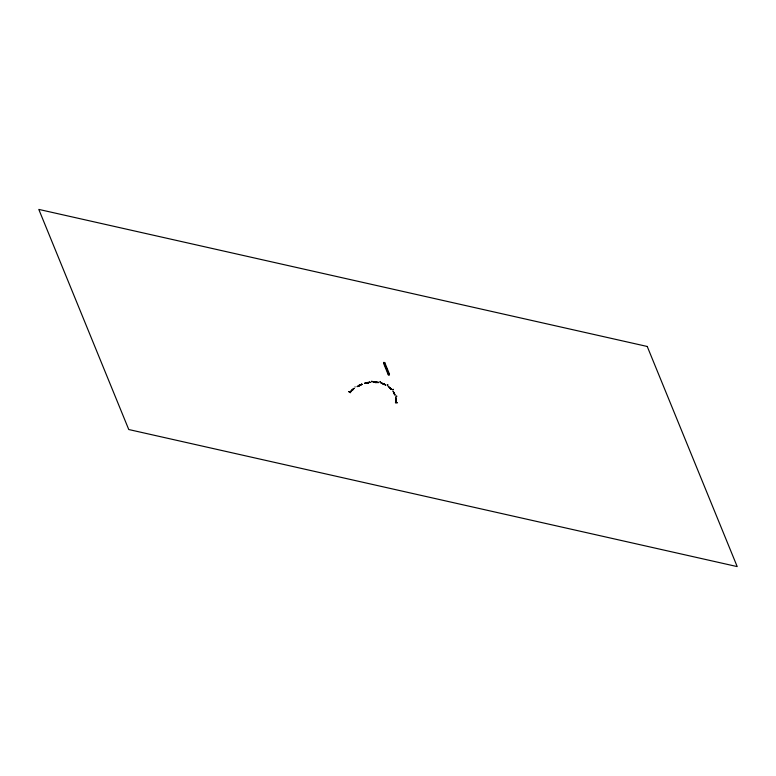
<?xml version="1.0" encoding="UTF-8"?>
<svg xmlns="http://www.w3.org/2000/svg" width="776" height="776" viewBox="0 0 776 776"><rect width="100%" height="100%" fill="white"/><g stroke="black" fill="none" stroke-linecap="round" stroke-linejoin="round"><path stroke-width="1.16" d="M379.91 382.112L380.065 381.482M371.995 381.802L371.966 381.249M380.347 381.685L380.211 382.161M395.634 399.912L395.789 397.71L396.148 402.065L395.741 397.593L396.1 401.949L395.508 399.853L395.673 400.474M387.272 385.313L387.651 384.712M387.951 384.896L387.66 385.43M371.782 381.259L371.811 381.87M397.205 402.792L396.371 402.269M366.767 382.733L370.171 382.325L364.904 383.208L370.133 382.209L366.815 383.101M384.363 383.994L381.259 383.072L385.75 384.945L383.024 383.577M383.674 383.79L385.701 384.828L382.655 383.916M392.608 389.659L393.199 389.203M393.432 389.503L392.86 389.95M383.528 363.178L383.887 362.411L384.75 362.605L389.484 374.187L389.125 374.963L388.262 374.769L383.528 363.178L384.382 363.372L389.125 374.963M384.382 363.372L384.75 362.605M388.262 374.769L388.63 373.993L383.887 362.411M395.973 396.226L396.701 395.993M396.817 396.361L396.129 396.584M352.323 390.25L350.296 391.735L354.263 388.252L351.509 390.386M393.092 391.298L395.081 395.207L394.111 392.627M352.207 389.668L352.711 389.212M353.148 389.678L351.897 390.57M396.196 402.308L397.079 402.851M361.131 384.683L361.441 384.469A4.472 2.677 -27.1 0 0 361.829 384.217L357.018 386.632L361.878 384.333L360.947 384.702M348.637 391.54L349.578 392.035L348.715 391.531M361.829 384.217L359.521 385.614L360.229 385.245M359.327 385.788L358.822 386.06M359.23 385.847L359.744 385.517M358.493 385.517L359.123 385.255M359.327 385.235L360.064 384.925M367.523 382.529L364.953 383.325L365.903 383.082M378.407 382.539L373.275 382.025L378.407 382.539A4.549 2.309 15.9 0 0 377.922 382.442L377.505 382.49M367.349 382.578L368.348 382.296M361.044 384.595L361.412 384.489A4.549 2.726 -27.1 0 1 361.878 384.333M368.435 382.917L367.756 383.024M377.437 382.403L378.358 382.423L375.71 382.578L376.496 382.529M394.363 393.112L393.16 391.453M377.757 382.442L377.951 382.442A4.472 2.27 15.9 0 0 378.358 382.423M375.594 382.558L375.07 382.539M395.508 402.404L396.119 402.676M395.964 402.967L395.401 402.725M350.063 392.161L350.674 392.443M350.51 392.734L349.947 392.481M375.06 381.899L375.72 381.976M375.506 381.947L376.7 382.151M388.63 373.993L389.484 374.187M382.112 383.46L381.307 383.189L383.751 383.742M384.101 384.586L383.557 384.363M390.842 388.708L391.492 389.31L388.087 386.254L391.444 389.193L389.445 387.99L390.037 388.349M390.027 387.602L390.541 388.087M355.136 386.991L355.03 386.797M394.15 394.053L393.868 393.539M393.762 393.306L393.5 392.782M396.158 399L396.226 399.582M396.255 399.785L396.323 400.484M350.296 391.735A4.472 2.493 -48.9 0 1 350.616 391.395L350.665 391.346A4.549 2.532 -48.9 0 1 350.248 391.618M381.307 383.189A4.549 1.746 34 0 1 381.685 383.295L381.734 383.315A4.472 1.717 34 0 1 381.259 383.072M391.492 389.31A4.472 0.999 50 0 0 391.191 389.009L391.191 389.009A4.549 1.018 50 0 0 391.444 389.193M396.148 402.065A4.549 0.669 79.2 0 1 396.09 401.619L396.09 401.619A4.472 0.66 79.2 0 1 396.1 401.949M369.463 382.364L369.502 382.413M365.418 383.179L365.37 383.189A4.472 2.6 -4.7 0 0 364.953 383.325A4.549 2.648 -4.7 0 0 365.399 383.179L365.496 383.15M647.242 346.474L38.8 209.404L128.758 429.526L737.2 566.596L647.242 346.474"/></g></svg>
